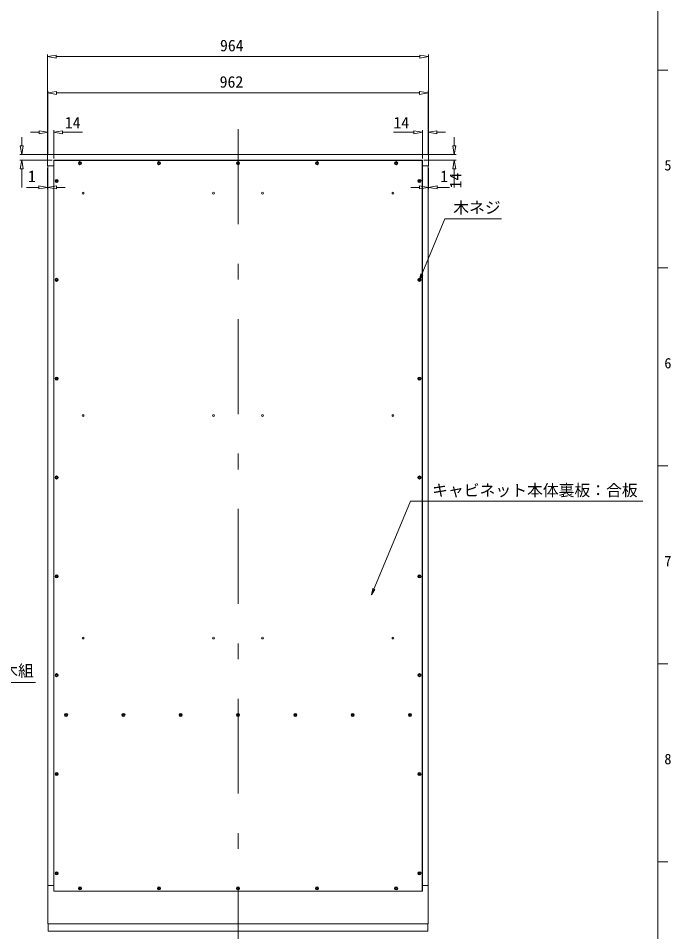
# Model space of a CAD drawing. Units: millimetres, scale not verified. Extents: x -3832 to 3834, y -2728 to 2729.
# Drawn here: x 2183 to 3834, y -1504 to 806 of the extents above; entities that cross this region are included whole.
import ezdxf
from ezdxf.enums import TextEntityAlignment as Align

# ---------------------------------------------------------------- set-up
doc = ezdxf.new("R2010")
doc.units = ezdxf.units.MM
doc.header["$LTSCALE"] = 20
doc.linetypes.add('USER5', pattern=[24, 12, -5, 2, -5])
for name, color, linetype, lineweight in [('0-3_2-4', 7, 'Continuous', 18), ('0-4_2-5', 7, 'USER5', 9), ('0-5_2-7', 5, 'Continuous', 18), ('0-6_2-8', 6, 'Continuous', 18), ('F-B', 7, 'Continuous', 18)]:
    doc.layers.add(name, color=color, linetype=linetype, lineweight=lineweight)
doc.styles.add('ＭＳ ゴシック', font='')
doc.styles.get('ＭＳ ゴシック').set_extended_font_data('MS Gothic')

msp = doc.modelspace()

# ---------------------------------------------------------------- linework, layer by layer
at = {"layer": '0-3_2-4'}
for p, q in [((2257.06, 461.93), (2257.06, 432.93)), ((2272.56, 447.43), (3205.56, 447.43)), ((2272.56, 447.43), (2272.56, -1401.57)), ((3205.06, 446.93), (2273.06, 446.93)), ((2273.06, 446.93), (2273.06, -1401.07)), ((3205.06, 446.93), (3205.06, -1401.07)), ((3205.56, 447.43), (3205.56, -1401.57)), ((2272.56, 432.93), (2257.06, 432.93)), ((2258.06, 432.93), (2258.06, -1484.07)), ((3205.56, 432.93), (3221.06, 432.93)), ((3220.06, 432.93), (3220.06, -1484.07)), ((2258.06, -1387.07), (2272.56, -1387.07)), ((3205.56, -1401.57), (2272.56, -1401.57)), ((2273.06, -1401.07), (3205.06, -1401.07)), ((3220.06, -1387.07), (3205.56, -1387.07)), ((2258.06, -1484.07), (3220.06, -1484.07)), ((2259.06, -1484.07), (2259.06, -1502.07))]:
    msp.add_line(p, q, dxfattribs=at)
for points in [[(2257.06, 461.93), (3221.06, 461.93), (3221.06, 432.93)], [(3219.06, -1484.07), (3219.06, -1502.07), (2259.06, -1502.07)]]:
    msp.add_lwpolyline(points, dxfattribs=at)
for centre, radius in [((2339.06, 439.93), 4), ((2339.06, 439.93), 2), ((2539.06, 439.93), 4), ((2539.06, 439.93), 2), ((2739.06, 439.93), 4), ((2739.06, 439.93), 2), ((2939.06, 439.93), 4), ((2939.06, 439.93), 2), ((3139.06, 439.93), 4), ((3139.06, 439.93), 2), ((2280.06, 394.93), 4), ((2280.06, 394.93), 2), ((3198.06, 394.93), 4), ((3198.06, 394.93), 2), ((2347.06, 363.93), 2.25), ((2677.06, 363.93), 2.25), ((2801.06, 363.93), 2.25), ((3131.06, 363.93), 2.25), ((2280.06, 144.93), 4), ((2280.06, 144.93), 2), ((3198.06, 144.93), 4), ((3198.06, 144.93), 2), ((2280.06, -105.07), 4), ((2280.06, -105.07), 2), ((3198.06, -105.07), 4), ((3198.06, -105.07), 2), ((2347.06, -198.57), 2.25), ((2677.06, -198.57), 2.25), ((2801.06, -198.57), 2.25), ((3131.06, -198.57), 2.25), ((2280.06, -355.07), 4), ((2280.06, -355.07), 2), ((3198.06, -355.07), 4), ((3198.06, -355.07), 2), ((2280.06, -605.07), 4), ((2280.06, -605.07), 2), ((3198.06, -605.07), 4), ((3198.06, -605.07), 2), ((2347.06, -761.07), 2.25), ((2677.06, -761.07), 2.25), ((2801.06, -761.07), 2.25), ((3131.06, -761.07), 2.25), ((2280.06, -855.07), 4), ((2280.06, -855.07), 2), ((3198.06, -855.07), 4), ((3198.06, -855.07), 2), ((2304.06, -955.57), 4), ((2304.06, -955.57), 2), ((2449.06, -955.57), 4), ((2449.06, -955.57), 2), ((2594.06, -955.57), 4), ((2594.06, -955.57), 2), ((2739.06, -955.57), 4), ((2739.06, -955.57), 2), ((2884.06, -955.57), 4), ((2884.06, -955.57), 2), ((3029.06, -955.57), 4), ((3029.06, -955.57), 2), ((3174.06, -955.57), 4), ((3174.06, -955.57), 2), ((2280.06, -1105.07), 4), ((2280.06, -1105.07), 2), ((3198.06, -1105.07), 4), ((3198.06, -1105.07), 2), ((2280.06, -1356.07), 4), ((2280.06, -1356.07), 2), ((3198.06, -1356.07), 4), ((3198.06, -1356.07), 2), ((2339.06, -1394.07), 4), ((2339.06, -1394.07), 2), ((2539.06, -1394.07), 4), ((2539.06, -1394.07), 2), ((2739.06, -1394.07), 4), ((2739.06, -1394.07), 2), ((2939.06, -1394.07), 4), ((2939.06, -1394.07), 2), ((3139.06, -1394.07), 4), ((3139.06, -1394.07), 2)]:
    msp.add_circle(centre, radius, dxfattribs=at)
at = {"layer": '0-4_2-5'}
msp.add_line((2739.06, 525.5), (2739.06, -1570.12), dxfattribs=at)
at = {"layer": '0-5_2-7'}
for p, q in [((3197.94, 144.43), (3262.48, 298.89)), ((3262.48, 298.89), (3405.52, 298.89)), ((3201.45, 160.04), (3197.94, 144.43)), ((3206.58, 157.9), (3197.94, 144.43)), ((3206.58, 157.9), (3201.45, 160.04)), ((3175.74, -414.79), (3763.63, -414.79)), ((3085.43, -638.12), (3076.79, -651.59)), ((3085.43, -638.12), (3080.3, -635.98))]:
    msp.add_line(p, q, dxfattribs=at)
for points in [[(3080.3, -635.98), (3076.79, -651.59), (3175.74, -414.79)], [(1624, -994.91), (1617.83, -1009.68), (1705, -873.79), (2226.6, -873.79)]]:
    msp.add_lwpolyline(points, dxfattribs=at)
at = {"layer": '0-6_2-8', "color": 5}
for p, q in [((2257.06, 436.93), (2257.06, 714.48)), ((2279.06, 709.48), (3199.06, 709.48)), ((3221.06, 436.93), (3221.06, 714.48)), ((2258.06, 462.93), (2258.06, 622.49)), ((2280.06, 617.49), (3198.06, 617.49)), ((3220.06, 462.93), (3220.06, 622.49)), ((2236.06, 518.15), (2214.06, 518.15)), ((2258.06, 462.93), (2258.06, 523.15)), ((2272.56, 451.43), (2272.56, 523.15)), ((2294.56, 518.15), (2345.26, 518.15)), ((3183.56, 518.15), (3132.87, 518.15)), ((3205.56, 451.43), (3205.56, 523.15)), ((3220.06, 462.93), (3220.06, 523.15)), ((3242.06, 518.15), (3264.06, 518.15)), ((2191.78, 483.93), (2191.78, 505.93)), ((3286.35, 483.93), (3286.35, 505.93)), ((2257.06, 461.93), (2186.78, 461.93)), ((2268.56, 447.43), (2186.78, 447.43)), ((3209.56, 447.43), (3291.35, 447.43)), ((3221.06, 461.93), (3291.35, 461.93)), ((2191.78, 425.43), (2191.78, 378.3)), ((2257.06, 427.31), (2257.06, 373.78)), ((2258.06, 427.31), (2258.06, 373.78)), ((3220.06, 427.31), (3220.06, 373.78)), ((3221.06, 427.31), (3221.06, 373.78)), ((3286.35, 425.43), (3286.35, 378.3)), ((2235.06, 378.78), (2204.19, 378.78)), ((2280.06, 378.78), (2302.06, 378.78)), ((3198.06, 378.78), (3176.06, 378.78)), ((3243.06, 378.78), (3273.94, 378.78))]:
    msp.add_line(p, q, dxfattribs=at)
at = {"layer": '0-6_2-8'}
for p, q in [((2279.06, 713.14), (2257.06, 709.48)), ((2257.06, 709.48), (2279.06, 705.81)), ((2279.06, 713.14), (2279.06, 705.81)), ((3199.06, 713.14), (3221.06, 709.48)), ((3199.06, 713.14), (3199.06, 705.81)), ((3221.06, 709.48), (3199.06, 705.81)), ((2280.06, 621.16), (2258.06, 617.49)), ((2258.06, 617.49), (2280.06, 613.82)), ((2280.06, 621.16), (2280.06, 613.82)), ((3198.06, 621.16), (3220.06, 617.49)), ((3198.06, 621.16), (3198.06, 613.82)), ((3220.06, 617.49), (3198.06, 613.82)), ((2236.06, 521.81), (2258.06, 518.15)), ((2236.06, 521.81), (2236.06, 514.48)), ((2258.06, 518.15), (2236.06, 514.48)), ((2294.56, 521.81), (2272.56, 518.15)), ((2272.56, 518.15), (2294.56, 514.48)), ((2294.56, 521.81), (2294.56, 514.48)), ((3183.56, 521.81), (3205.56, 518.15)), ((3183.56, 521.81), (3183.56, 514.48)), ((3205.56, 518.15), (3183.56, 514.48)), ((3242.06, 521.81), (3220.06, 518.15)), ((3220.06, 518.15), (3242.06, 514.48)), ((3242.06, 521.81), (3242.06, 514.48)), ((2188.11, 483.93), (2191.78, 461.93)), ((2188.11, 483.93), (2195.44, 483.93)), ((2191.78, 461.93), (2195.44, 483.93)), ((3290.02, 483.93), (3282.69, 483.93)), ((3286.35, 461.93), (3282.69, 483.93)), ((3290.02, 483.93), (3286.35, 461.93)), ((2188.11, 425.43), (2191.78, 447.43)), ((2191.78, 447.43), (2195.44, 425.43)), ((3286.35, 447.43), (3282.69, 425.43)), ((3290.02, 425.43), (3286.35, 447.43)), ((2188.11, 425.43), (2195.44, 425.43)), ((3290.02, 425.43), (3282.69, 425.43)), ((2235.06, 382.45), (2257.06, 378.78)), ((2235.06, 382.45), (2235.06, 375.12)), ((2257.06, 378.78), (2235.06, 375.12)), ((2280.06, 382.45), (2258.06, 378.78)), ((2258.06, 378.78), (2280.06, 375.12)), ((2280.06, 382.45), (2280.06, 375.12)), ((3198.06, 382.45), (3220.06, 378.78)), ((3198.06, 382.45), (3198.06, 375.12)), ((3220.06, 378.78), (3198.06, 375.12)), ((3243.06, 382.45), (3221.06, 378.78)), ((3221.06, 378.78), (3243.06, 375.12)), ((3243.06, 382.45), (3243.06, 375.12))]:
    msp.add_line(p, q, dxfattribs=at)
at = {"layer": 'F-B'}
for p, q in [((3801.44, 2677.58), (3801.44, -2728.36)), ((3826.47, 675.38), (3801.44, 675.38)), ((3826.47, 174.83), (3801.44, 174.83)), ((3801.44, -325.72), (3826.47, -325.72)), ((3826.47, -826.27), (3801.44, -826.27)), ((3826.47, -1326.82), (3801.44, -1326.82))]:
    msp.add_line(p, q, dxfattribs=at)

# ---------------------------------------------------------------- texts
at = {"layer": '0-5_2-7', "color": 7, "style": 'ＭＳ ゴシック'}
for s, p in [('木ネジ', (3283.54, 303.94)), ('キャビネット本体裏板：合板', (3230.23, -410.87)), ('ユニット支持板と裏板の木組', (1702.26, -867.23))]:
    msp.add_text(s, height=29.33, dxfattribs=at).set_placement(p, align=Align.BOTTOM_LEFT)
at = {"layer": '0-6_2-8', "color": 7, "style": 'ＭＳ ゴシック'}
for s, p in [('964', (2693.37, 714.01)), ('962', (2692.52, 622.03)), ('14', (2300.84, 518.89)), ('14', (3132.3, 518.89)), ('1', (2207.49, 383.27)), ('1', (3250.64, 383.27))]:
    msp.add_text(s, height=29.33, dxfattribs=at).set_placement(p, align=Align.BOTTOM_LEFT)
msp.add_text('14', height=29.33, rotation=90, dxfattribs=at).set_placement((3313.07, 375.94), align=Align.BOTTOM_LEFT)
at = {"layer": 'F-B', "style": 'ＭＳ ゴシック'}
for s, p in [('5', (3817.81, 413.54)), ('6', (3817.81, -87.01)), ('7', (3817.81, -587.56)), ('8', (3817.81, -1088.1))]:
    msp.add_text(s, height=26.39, dxfattribs=at).set_placement(p, align=Align.BOTTOM_LEFT)

doc.saveas('drawing.dxf')
